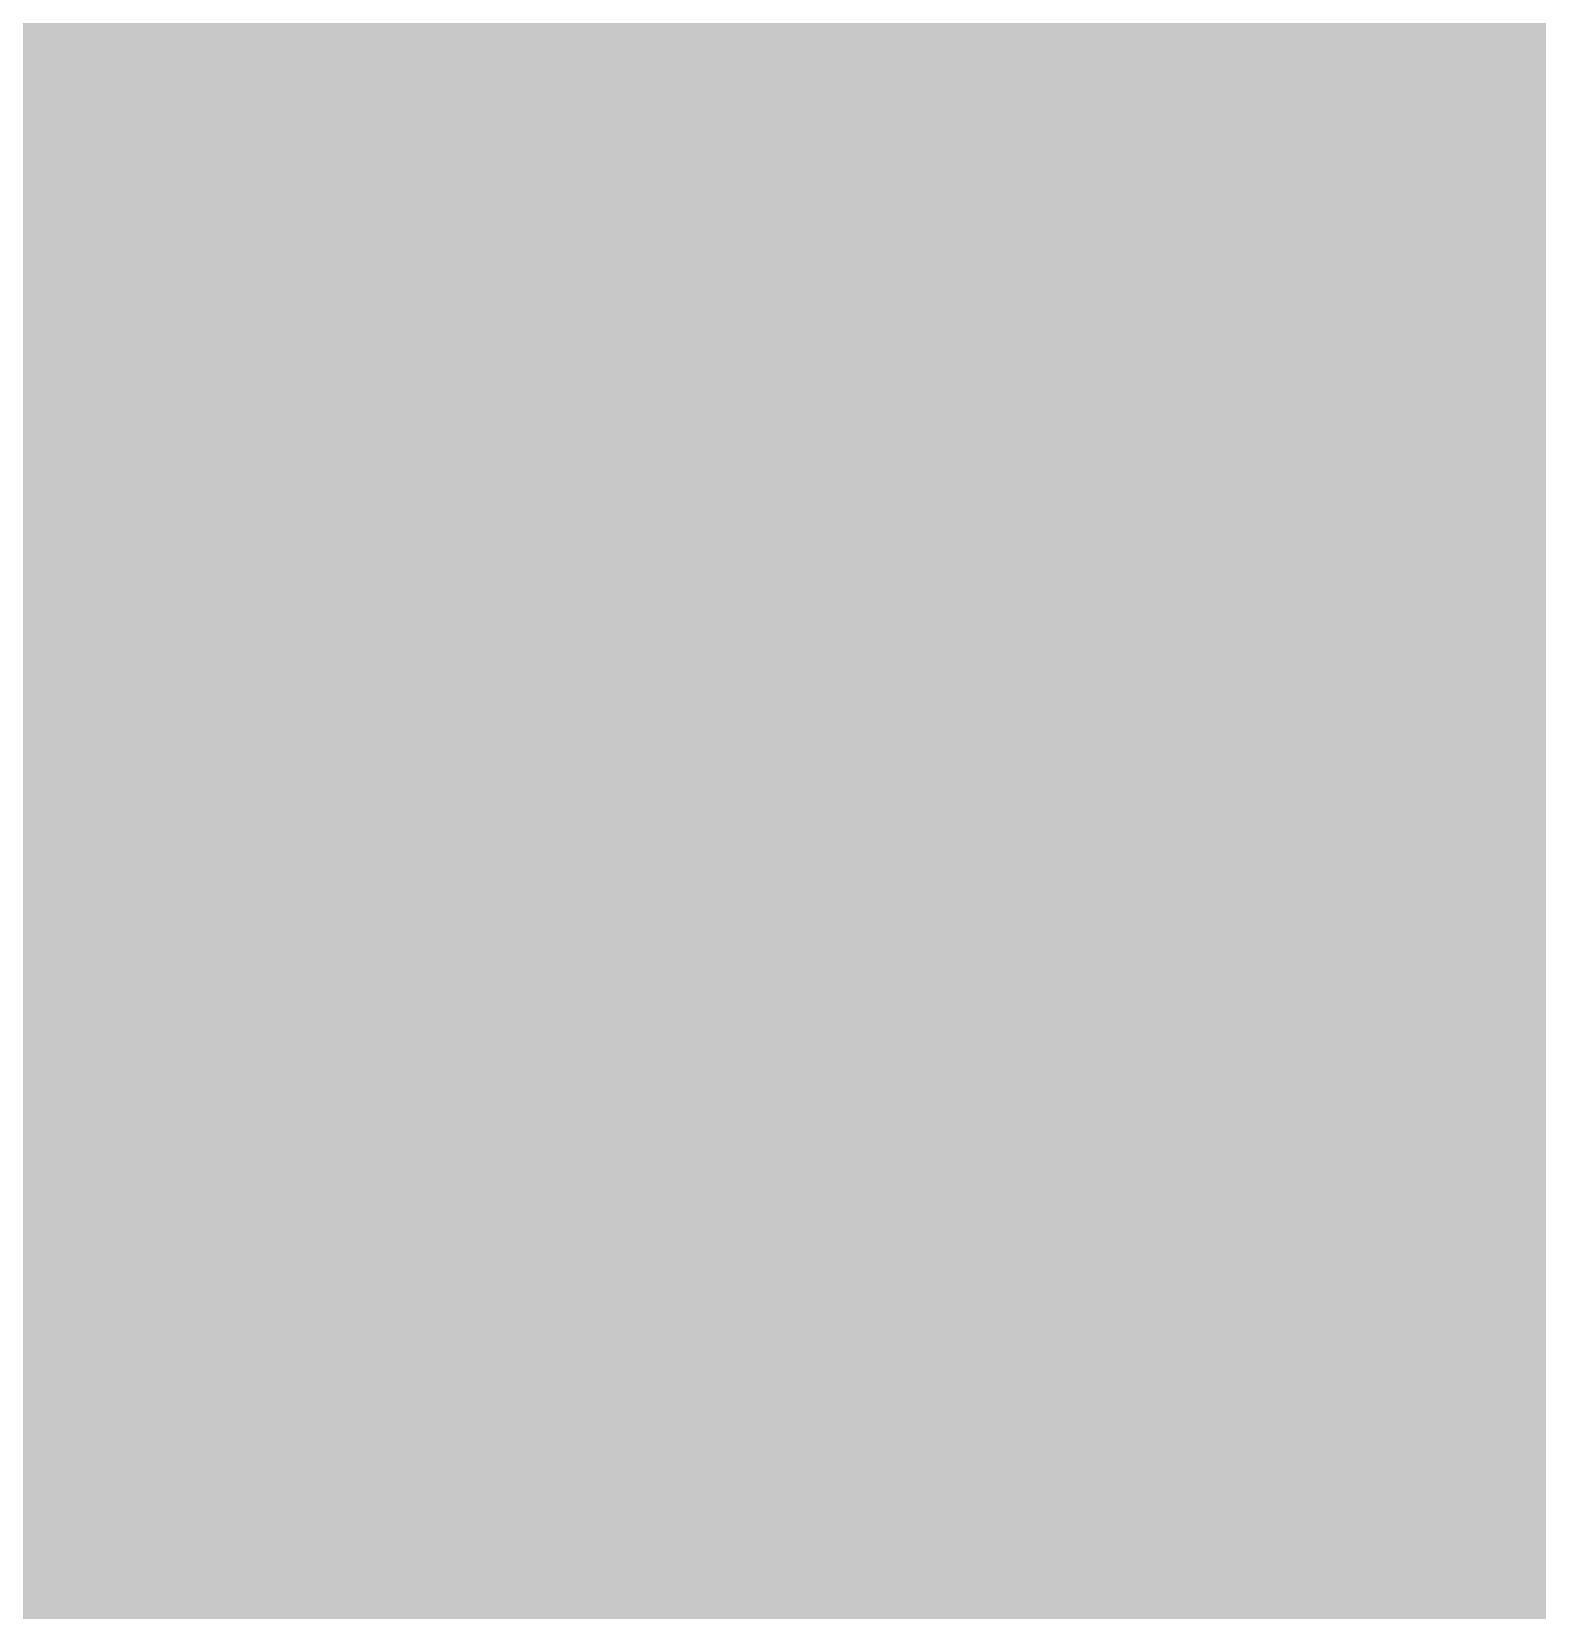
# Model space of a CAD drawing. Header units: inches. Extents: x 22 to 371, y 55 to 284.
# Drawn here: x 63.9253 to 63.989, y 158.738 to 158.8048 of the extents above; entities that cross this region are included whole.
import ezdxf

# ---------------------------------------------------------------- set-up
doc = ezdxf.new("R2010")
doc.units = ezdxf.units.IN
for name, color, linetype in [('Bottom Layer', 5, 'Continuous'), ('Top Layer', 1, 'Continuous'), ('Top Paste', 8, 'Continuous'), ('Top Solder', 216, 'Continuous')]:
    doc.layers.add(name, color=color, linetype=linetype)

# ---------------------------------------------------------------- blocks, each defined once
blk = doc.blocks.new('C___0402_492')
at = {"layer": 'Top Layer'}
blk.add_hatch(color=1, dxfattribs=at).paths.add_polyline_path([(-0.698525, -0.3175), (-0.698525, 0.3175), (-0.241325, 0.3175), (-0.241325, -0.3175)])
at = {"layer": 'Top Paste'}
blk.add_hatch(color=8, dxfattribs=at).paths.add_polyline_path([(-0.698525, -0.3175), (-0.698525, 0.3175), (-0.241325, 0.3175), (-0.241325, -0.3175)])
at = {"layer": 'Top Solder'}
blk.add_hatch(color=216, dxfattribs=at).paths.add_polyline_path([(-0.758525, -0.3775), (-0.758525, 0.3775), (-0.181326, 0.3775), (-0.181326, -0.3775)])

msp = doc.modelspace()

# ---------------------------------------------------------------- hatches: boundary and pattern name
at = {"layer": 'Top Layer'}
msp.add_hatch(color=1, dxfattribs=at).paths.add_polyline_path([(66.755802, 160.8963), (66.57401, 160.8963), (66.57401, 160.773285), (66.552709, 160.741406), (66.532996, 160.6423), (66.532996, 157.623835), (66.537972, 157.598819), (66.537972, 157.399027), (65.444987, 157.399027), (65.444987, 156.533492), (64.6303, 156.533492), (64.6303, 156.627627), (64.447265, 156.627627), (64.447265, 157.313427), (64.6303, 157.313427), (64.6303, 158.278627), (63.4873, 158.278627), (63.4873, 158.184492), (62.109093, 158.184492), (61.802213, 158.491372), (61.802213, 159.849995), (61.910422, 160.008377), (63.509784, 160.008377), (63.68322, 160.042875), (63.830251, 160.141117), (64.201459, 160.512328), (64.201467, 160.512333), (64.299709, 160.659366), (64.334207, 160.8328), (64.334207, 161.170724), (66.755802, 161.170724)])

# ---------------------------------------------------------------- linework, layer by layer
at = {"layer": 'Bottom Layer'}
msp.add_lwpolyline([(63.227146, 158.623, 1.000001, 1.000001, 0), (63.62222, 158.227926, 1.000001, 1.000001, 0)], format="xyseb", dxfattribs=at)
at = {"layer": 'Top Layer'}
msp.add_lwpolyline([(64.0588, 158.735827, 0.254, 0.254, 0), (64.0588, 159.281927, 0.254, 0.254, 0)], format="xyseb", dxfattribs=at)
msp.add_lwpolyline([(63.9953, 158.735827, 0.127, 0.127, 1), (64.1223, 158.735827, 0.127, 0.127, 1)], format="xyseb", close=True, dxfattribs=at)

# ---------------------------------------------------------------- block references
at = {"rotation": 270}
msp.add_blockref('C___0402_492', (64.0588, 158.265901), dxfattribs=at)

doc.saveas('drawing.dxf')
